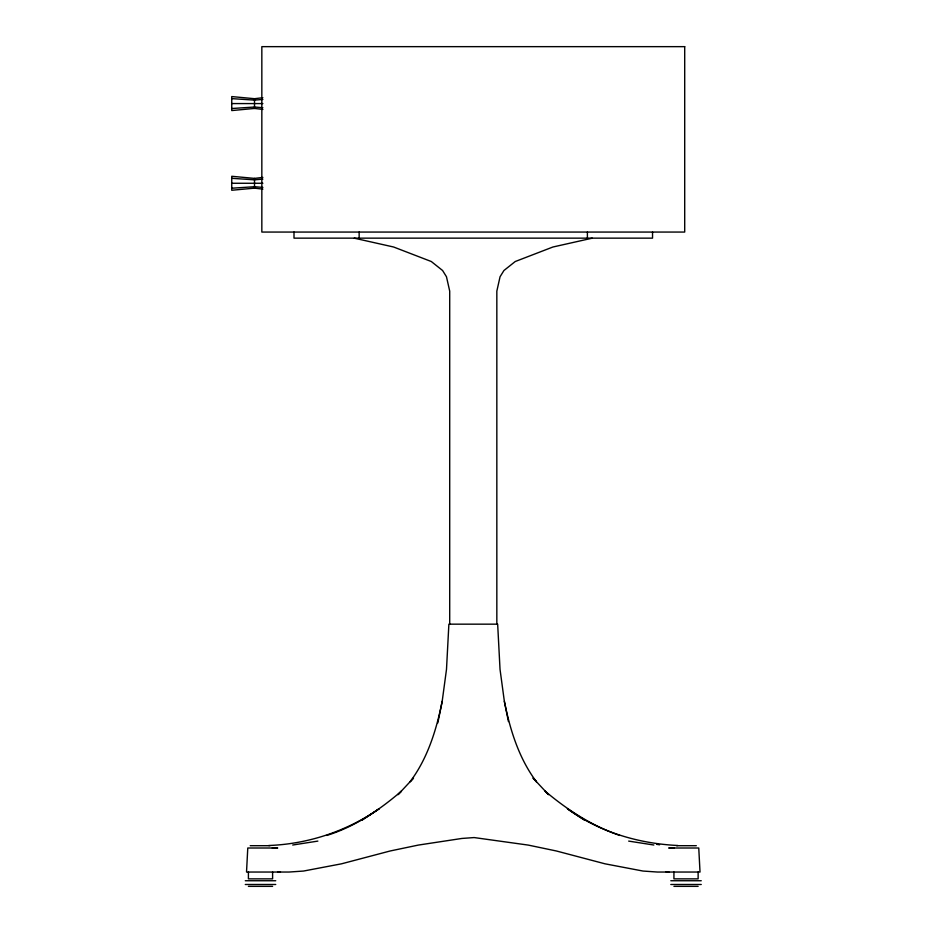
<?xml version="1.0" encoding="UTF-8"?>
<svg xmlns="http://www.w3.org/2000/svg" width="933" height="933" viewBox="0 0 933 933"><rect width="100%" height="100%" fill="white"/><g stroke="black" fill="none" stroke-linecap="round" stroke-linejoin="round"><path stroke-width="1.4" d="M449.706 624.165L449.706 291.119L446.475 276.763L442.592 270.512L431.303 261.52L393.633 247.012L354.272 238.172M437.822 722.923L442.195 701.266L446.499 669.358L448.878 624.165L497.662 624.165L500.03 669.358L504.345 701.266L508.438 721.571M442.195 701.266C436.504 729.699 427.687 758.354 410.054 781.807L413.517 778.064L397.994 794.683L401.458 791.126C379.311 810.101 354.867 826.766 326.76 835.443M361.969 820.247L379.16 808.748L377.34 810.007C345.315 831.676 307.319 844.12 268.669 845.508M592.268 238.172L552.907 247.012L515.238 261.52L503.937 270.512L500.053 276.763L496.834 291.119L496.834 624.165M292.694 845.018L317.861 841.1M262.873 109.429L254.511 108.45L231.746 110.572L231.746 96.577L254.511 98.7L262.873 97.72M262.873 189.131L254.511 188.151L231.746 190.262L231.746 176.279L254.511 178.39L262.873 177.41M262.873 99.434L254.511 100.123L231.746 98.63M262.873 179.124L254.511 179.824L231.746 178.32M277.579 872.04L280.46 871.842M231.746 108.52L254.511 107.027L262.873 107.715M231.746 188.221L254.511 186.717L262.873 187.405M674.267 848.004L668.961 848.004L698.759 848.004L700.018 872.04L657.438 872.04L643.012 871.049L604.969 863.806L556.36 850.978L528.241 845.088L474.139 837.566L461.882 838.452L418.299 845.088L390.169 850.978L341.571 863.806L303.517 871.049L289.102 872.04L246.522 872.04L247.781 848.004L277.579 848.004L272.261 848.004M231.746 103.575L262.873 103.575M231.746 183.265L262.873 183.265M250.219 845.695L270.01 845.695M676.518 845.695L696.321 845.695M245.286 880.74L275.736 880.74M670.804 880.74L701.254 880.74M245.286 884.484L275.736 884.484M670.804 884.484L701.254 884.484M248.411 886.35L272.599 886.35M673.929 886.35L698.129 886.35M677.871 845.508C638.732 843.63 599.196 832.003 567.381 808.748L584.571 820.247M666.08 871.842L668.961 872.04M628.679 841.1L653.846 845.018M656.727 844.33L659.573 844.797M619.769 835.443C592.163 826.02 567.276 809.856 545.082 791.126L548.546 794.683L533.023 778.064L536.487 781.807C518.853 758.354 510.036 729.699 504.345 701.266M698.129 872.04L698.129 878.863L673.929 878.863L673.929 872.04M652.54 232.06L652.54 238.148L294 238.148L294 232.06M587.393 232.06L587.393 238.148M359.147 232.06L359.147 238.148M272.599 872.04L272.599 878.863L248.411 878.863L248.411 872.04M254.511 98.7L254.511 108.45M254.511 178.39L254.511 188.151M684.705 46.65L261.835 46.65L261.835 232.06L684.705 232.06L684.705 46.65"/></g></svg>
